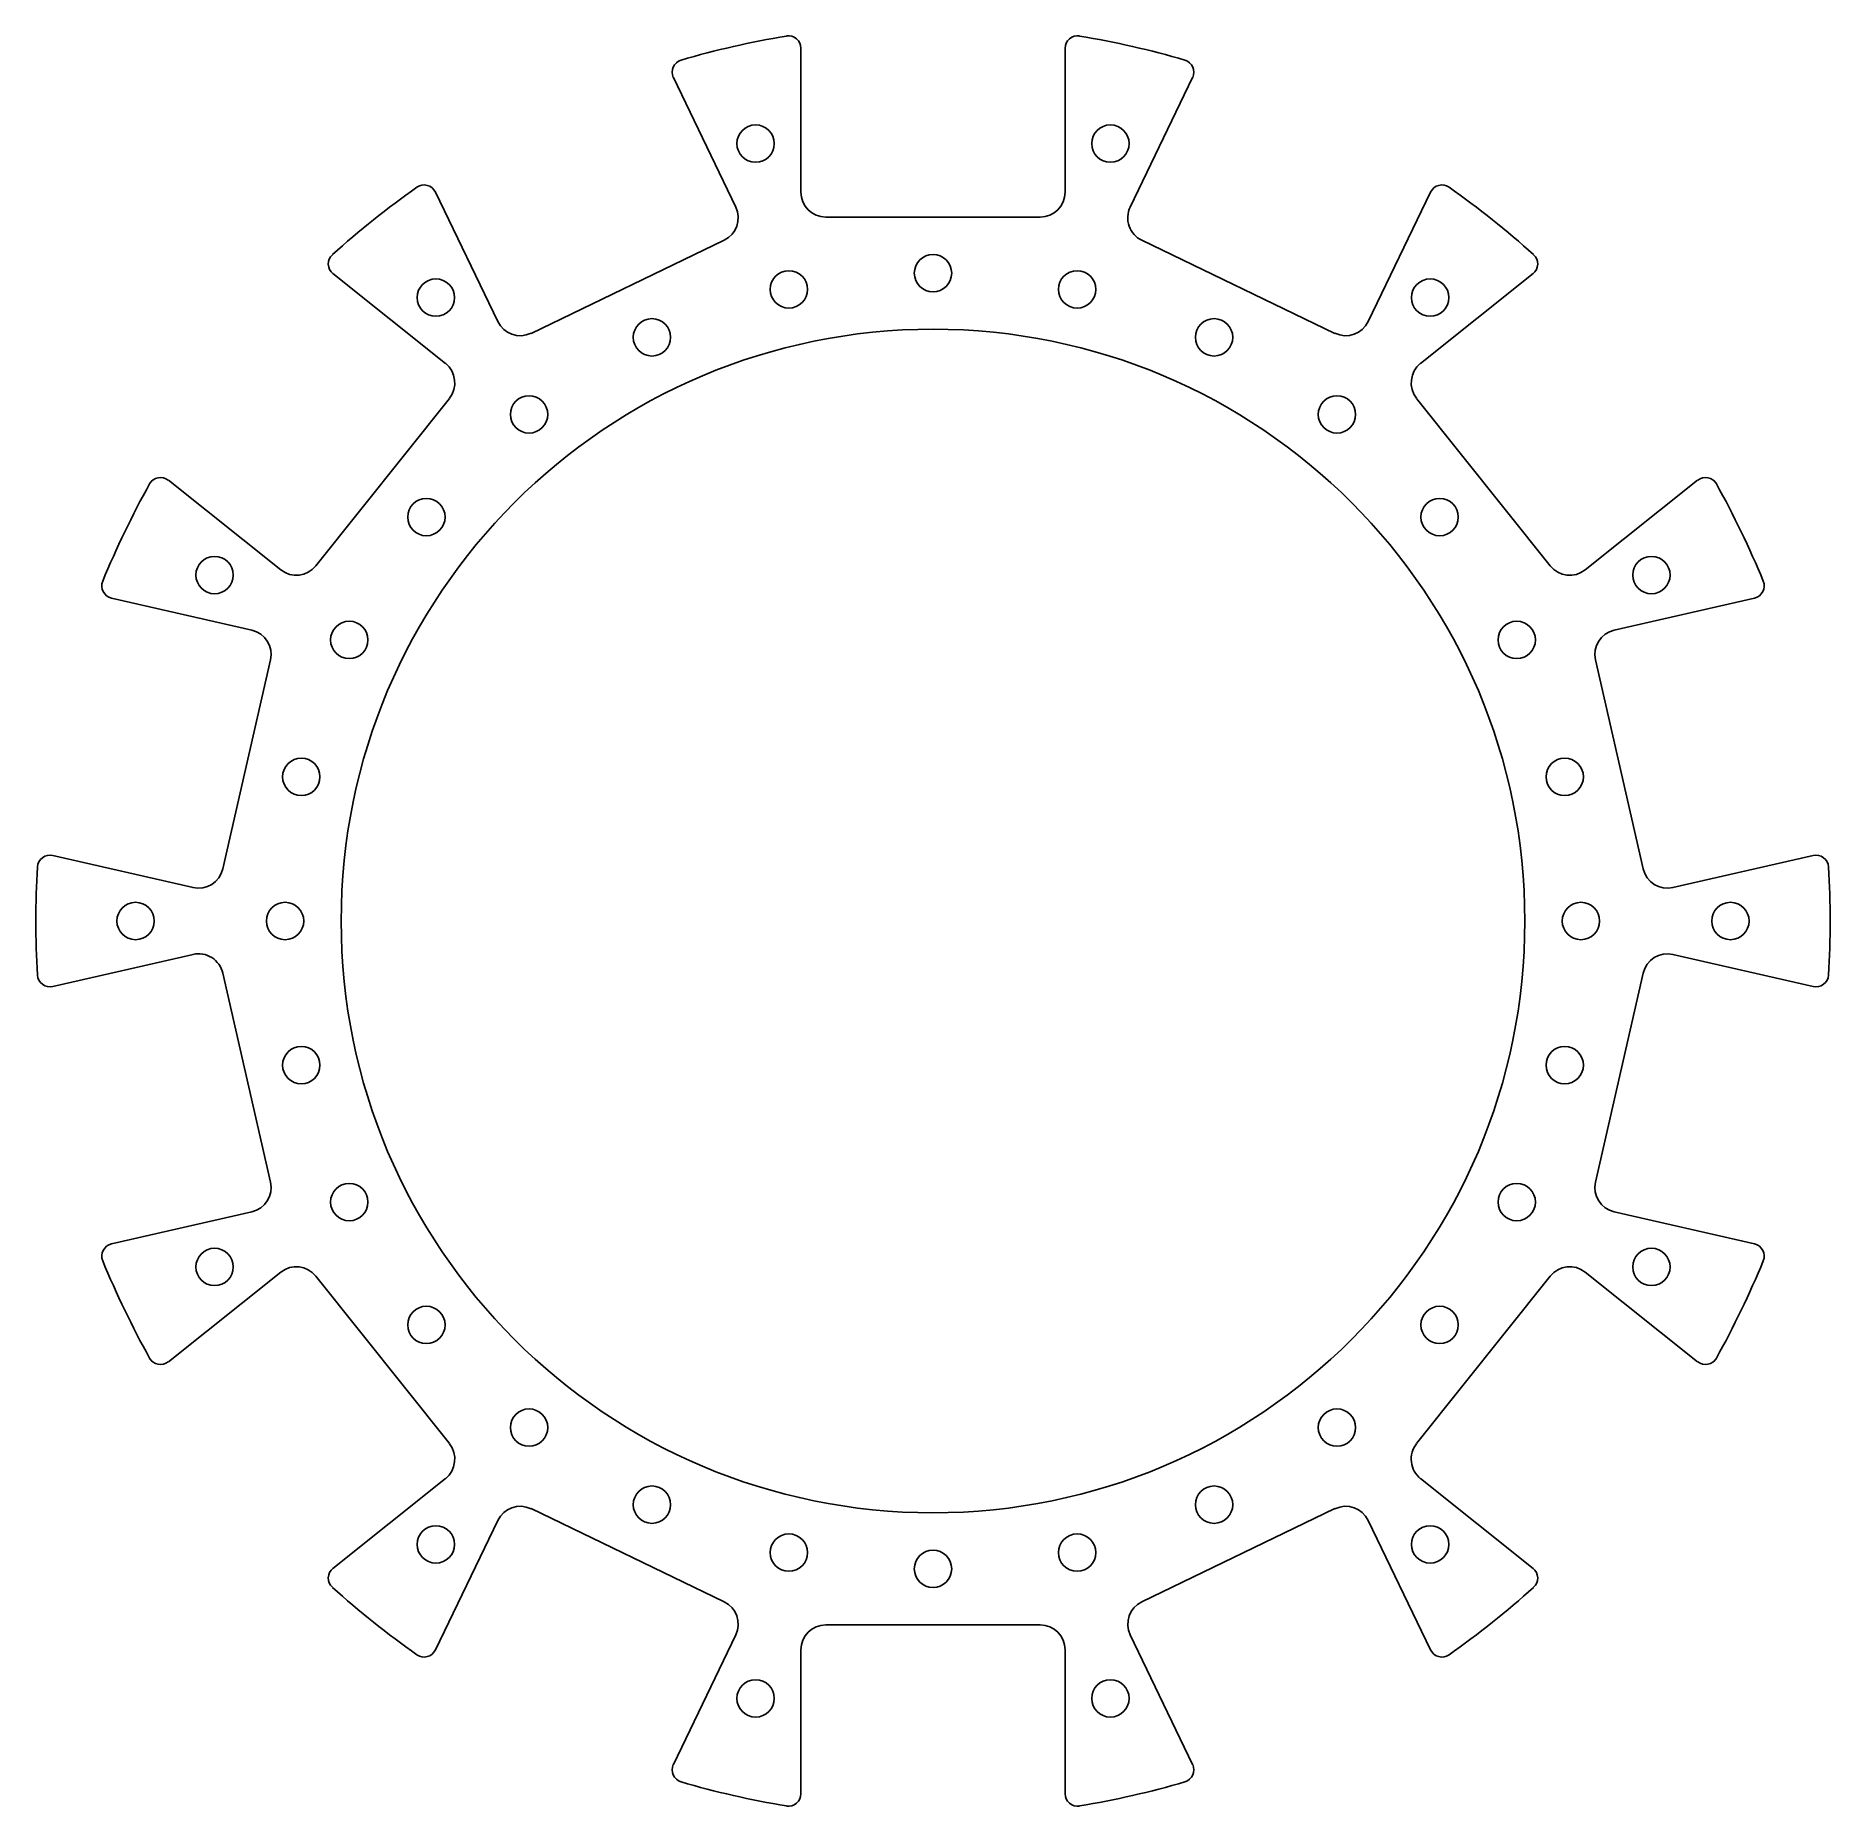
# Model space of a CAD drawing. Header units: millimetres. Extents: x -72 to 72, y -71 to 71.
import ezdxf

# ---------------------------------------------------------------- set-up
doc = ezdxf.new("R2010")
doc.units = ezdxf.units.MM

msp = doc.modelspace()

# ---------------------------------------------------------------- linework, layer by layer
at = {"color": 7, "linetype": 'Continuous', "lineweight": 25}
for p, q in [((-10.6, 70.05), (-10.6, 58.5)), ((10.6, 58.5), (10.6, 70.05)), ((-15.83, 57.31), (-20.84, 67.71)), ((20.84, 67.71), (15.83, 57.31)), ((-39.94, 58.51), (-34.93, 48.11)), ((34.93, 48.11), (39.94, 58.51)), ((8.6, 56.5), (-8.6, 56.5)), ((-16.77, 54.64), (-32.26, 47.17)), ((32.26, 47.17), (16.77, 54.64)), ((-39.13, 44.76), (-48.16, 51.96)), ((48.16, 51.96), (39.13, 44.76)), ((-38.81, 41.95), (-49.54, 28.5)), ((49.54, 28.5), (38.81, 41.95)), ((-61.37, 35.39), (-52.35, 28.19)), ((52.35, 28.19), (61.37, 35.39)), ((-54.67, 23.35), (-65.93, 25.92)), ((65.93, 25.92), (54.67, 23.35)), ((-53.17, 20.96), (-57, 4.19)), ((57, 4.19), (53.17, 20.96)), ((-70.65, 5.25), (-59.39, 2.68)), ((59.39, 2.68), (70.65, 5.25)), ((-59.39, -2.68), (-70.65, -5.25)), ((70.65, -5.25), (59.39, -2.68)), ((-57, -4.19), (-53.17, -20.96)), ((53.17, -20.96), (57, -4.19)), ((-65.93, -25.92), (-54.67, -23.35)), ((54.67, -23.35), (65.93, -25.92)), ((-52.35, -28.19), (-61.37, -35.39)), ((-49.54, -28.5), (-38.81, -41.95)), ((38.81, -41.95), (49.54, -28.5)), ((61.37, -35.39), (52.35, -28.19)), ((-48.16, -51.96), (-39.13, -44.76)), ((39.13, -44.76), (48.16, -51.96)), ((-32.26, -47.17), (-16.77, -54.64)), ((16.77, -54.64), (32.26, -47.17)), ((-34.93, -48.11), (-39.94, -58.51)), ((39.94, -58.51), (34.93, -48.11)), ((-20.84, -67.71), (-15.83, -57.31)), ((-8.6, -56.5), (8.6, -56.5)), ((15.83, -57.31), (20.84, -67.71)), ((-10.6, -58.5), (-10.6, -70.05)), ((10.6, -58.5), (10.6, -70.05))]:
    msp.add_line(p, q, dxfattribs=at)
for centre, radius in [((-14.24, 62.4), 1.5), ((14.24, 62.4), 1.5), ((0, 52), 1.5), ((-11.57, 50.7), 1.5), ((11.57, 50.7), 1.5), ((-39.9, 50.04), 1.5), ((39.9, 50.04), 1.5), ((-22.56, 46.85), 1.5), ((22.56, 46.85), 1.5), ((0, 0), 47.5), ((-32.42, 40.66), 1.5), ((32.42, 40.66), 1.5), ((-40.66, 32.42), 1.5), ((40.66, 32.42), 1.5), ((-57.66, 27.77), 1.5), ((57.66, 27.77), 1.5), ((-46.85, 22.56), 1.5), ((46.85, 22.56), 1.5), ((-50.7, 11.57), 1.5), ((50.7, 11.57), 1.5), ((-64, 0), 1.5), ((-52, 0), 1.5), ((52, 0), 1.5), ((64, 0), 1.5), ((-50.7, -11.57), 1.5), ((50.7, -11.57), 1.5), ((-46.85, -22.56), 1.5), ((46.85, -22.56), 1.5), ((-57.66, -27.77), 1.5), ((57.66, -27.77), 1.5), ((-40.66, -32.42), 1.5), ((40.66, -32.42), 1.5), ((-32.42, -40.66), 1.5), ((32.42, -40.66), 1.5), ((-22.56, -46.85), 1.5), ((22.56, -46.85), 1.5), ((-39.9, -50.04), 1.5), ((39.9, -50.04), 1.5), ((-11.57, -50.7), 1.5), ((11.57, -50.7), 1.5), ((0, -52), 1.5), ((-14.24, -62.4), 1.5), ((14.24, -62.4), 1.5)]:
    msp.add_circle(centre, radius, dxfattribs=at)
for centre, radius, start, end in [((0, 0), 72, 99.4032, 106.3111), ((-11.6, 70.05), 1, 0, 99.4032), ((11.6, 70.05), 1, 80.5968, 180), ((0, 0), 72, 73.6889, 80.5968), ((-19.94, 68.14), 1, 106.3111, 205.7143), ((19.94, 68.14), 1, 334.2857, 73.6889), ((-40.84, 58.08), 1, 25.7143, 125.1174), ((40.84, 58.08), 1, 54.8826, 154.2857), ((0, 0), 72, 125.1174, 132.0254), ((-8.6, 58.5), 2, 180, 270), ((8.6, 58.5), 2, 270, 0), ((0, 0), 72, 47.9746, 54.8826), ((-17.63, 56.44), 2, 295.7143, 25.7143), ((17.63, 56.44), 2, 154.2857, 244.2857), ((-47.53, 52.74), 1, 132.0254, 231.4286), ((47.53, 52.74), 1, 308.5714, 47.9746), ((-33.13, 48.98), 2, 205.7143, 295.7143), ((33.13, 48.98), 2, 244.2857, 334.2857), ((-40.38, 43.2), 2, 321.4286, 51.4286), ((40.38, 43.2), 2, 128.5714, 218.5714), ((0, 0), 72, 150.8317, 157.7397), ((-62, 34.6), 1, 51.4286, 150.8317), ((62, 34.6), 1, 29.1683, 128.5714), ((0, 0), 72, 22.2603, 29.1683), ((-51.1, 29.75), 2, 231.4286, 321.4286), ((51.1, 29.75), 2, 218.5714, 308.5714), ((-65.71, 26.9), 1, 157.7397, 257.1429), ((65.71, 26.9), 1, 282.8571, 22.2603), ((-55.12, 21.4), 2, 347.1429, 77.1429), ((55.12, 21.4), 2, 102.8571, 192.8571), ((0, 0), 72, 176.546, 183.454), ((-70.87, 4.28), 1, 77.1429, 176.546), ((70.87, 4.28), 1, 3.454, 102.8571), ((0, 0), 72, 356.546, 3.454), ((-58.95, 4.63), 2, 257.1429, 347.1429), ((58.95, 4.63), 2, 192.8571, 282.8571), ((-58.95, -4.63), 2, 12.8571, 102.8571), ((58.95, -4.63), 2, 77.1429, 167.1429), ((-70.87, -4.28), 1, 183.454, 282.8571), ((70.87, -4.28), 1, 257.1429, 356.546), ((-55.12, -21.4), 2, 282.8571, 12.8571), ((55.12, -21.4), 2, 167.1429, 257.1429), ((-65.71, -26.9), 1, 102.8571, 202.2603), ((0, 0), 72, 202.2603, 209.1683), ((0, 0), 72, 330.8317, 337.7397), ((65.71, -26.9), 1, 337.7397, 77.1429), ((-51.1, -29.75), 2, 38.5714, 128.5714), ((51.1, -29.75), 2, 51.4286, 141.4286), ((-62, -34.6), 1, 209.1683, 308.5714), ((62, -34.6), 1, 231.4286, 330.8317), ((-40.38, -43.2), 2, 308.5714, 38.5714), ((40.38, -43.2), 2, 141.4286, 231.4286), ((-33.13, -48.98), 2, 64.2857, 154.2857), ((33.13, -48.98), 2, 25.7143, 115.7143), ((-47.53, -52.74), 1, 128.5714, 227.9746), ((47.53, -52.74), 1, 312.0254, 51.4286), ((0, 0), 72, 227.9746, 234.8826), ((-17.63, -56.44), 2, 334.2857, 64.2857), ((17.63, -56.44), 2, 115.7143, 205.7143), ((0, 0), 72, 305.1174, 312.0254), ((-8.6, -58.5), 2, 90, 180), ((8.6, -58.5), 2, 0, 90), ((-40.84, -58.08), 1, 234.8826, 334.2857), ((40.84, -58.08), 1, 205.7143, 305.1174), ((-19.94, -68.14), 1, 154.2857, 253.6889), ((0, 0), 72, 253.6889, 260.5968), ((0, 0), 72, 279.4032, 286.3111), ((19.94, -68.14), 1, 286.3111, 25.7143), ((-11.6, -70.05), 1, 260.5968, 0), ((11.6, -70.05), 1, 180, 279.4032)]:
    msp.add_arc(centre, radius, start, end, dxfattribs=at)

doc.saveas('drawing.dxf')
